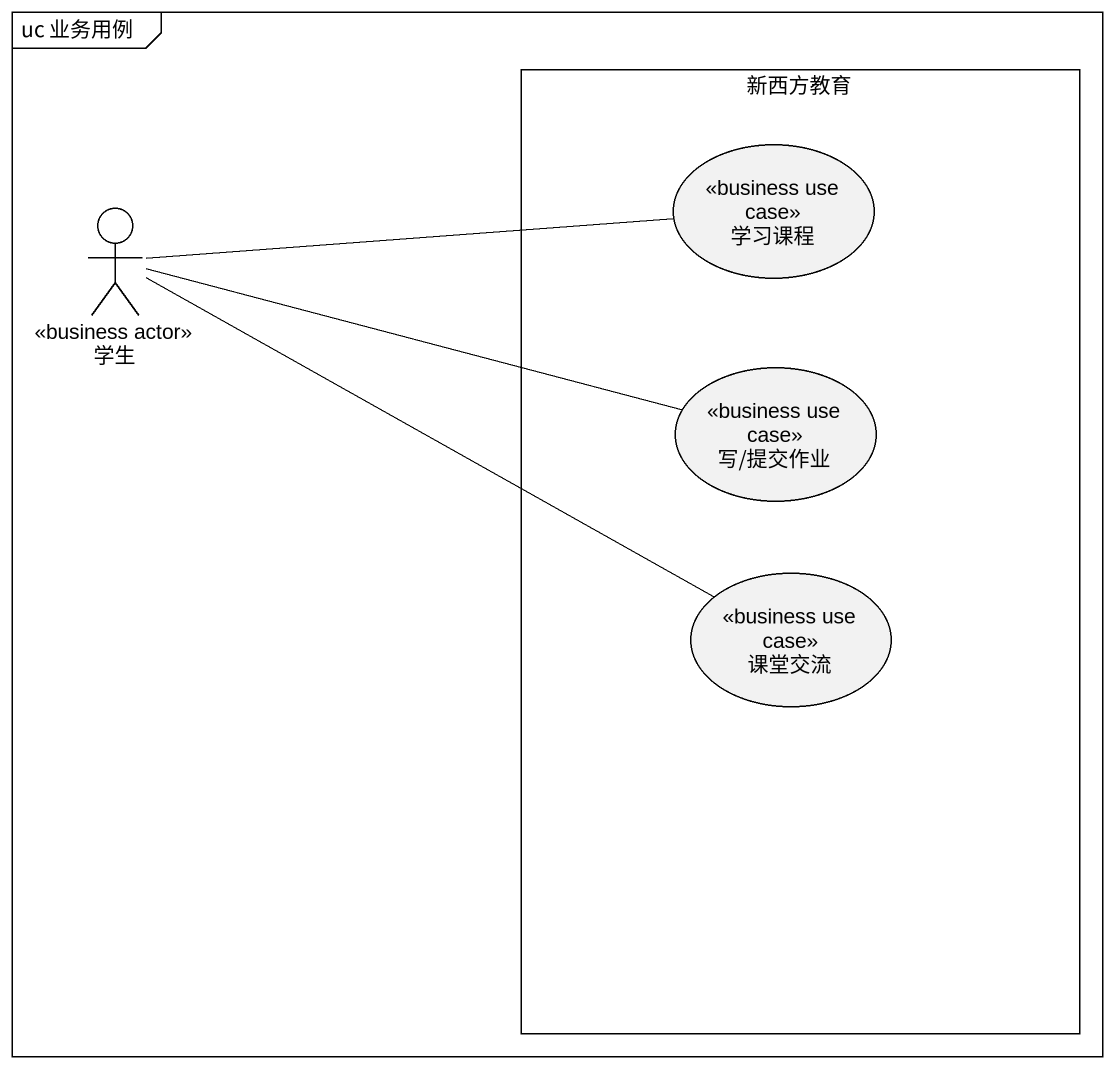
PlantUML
@startuml
mainframe uc 业务用例
rectangle 新西方教育 {
  usecase 学习课程 <<business use case>>
  usecase "写/提交作业" as 写_提交作业 <<business use case>>
  usecase 课堂交流 <<business use case>>
}
actor 学生 <<business actor>>
学生 -right- 学习课程
学生 -right- 写_提交作业
学生 -right- 课堂交流
@enduml
